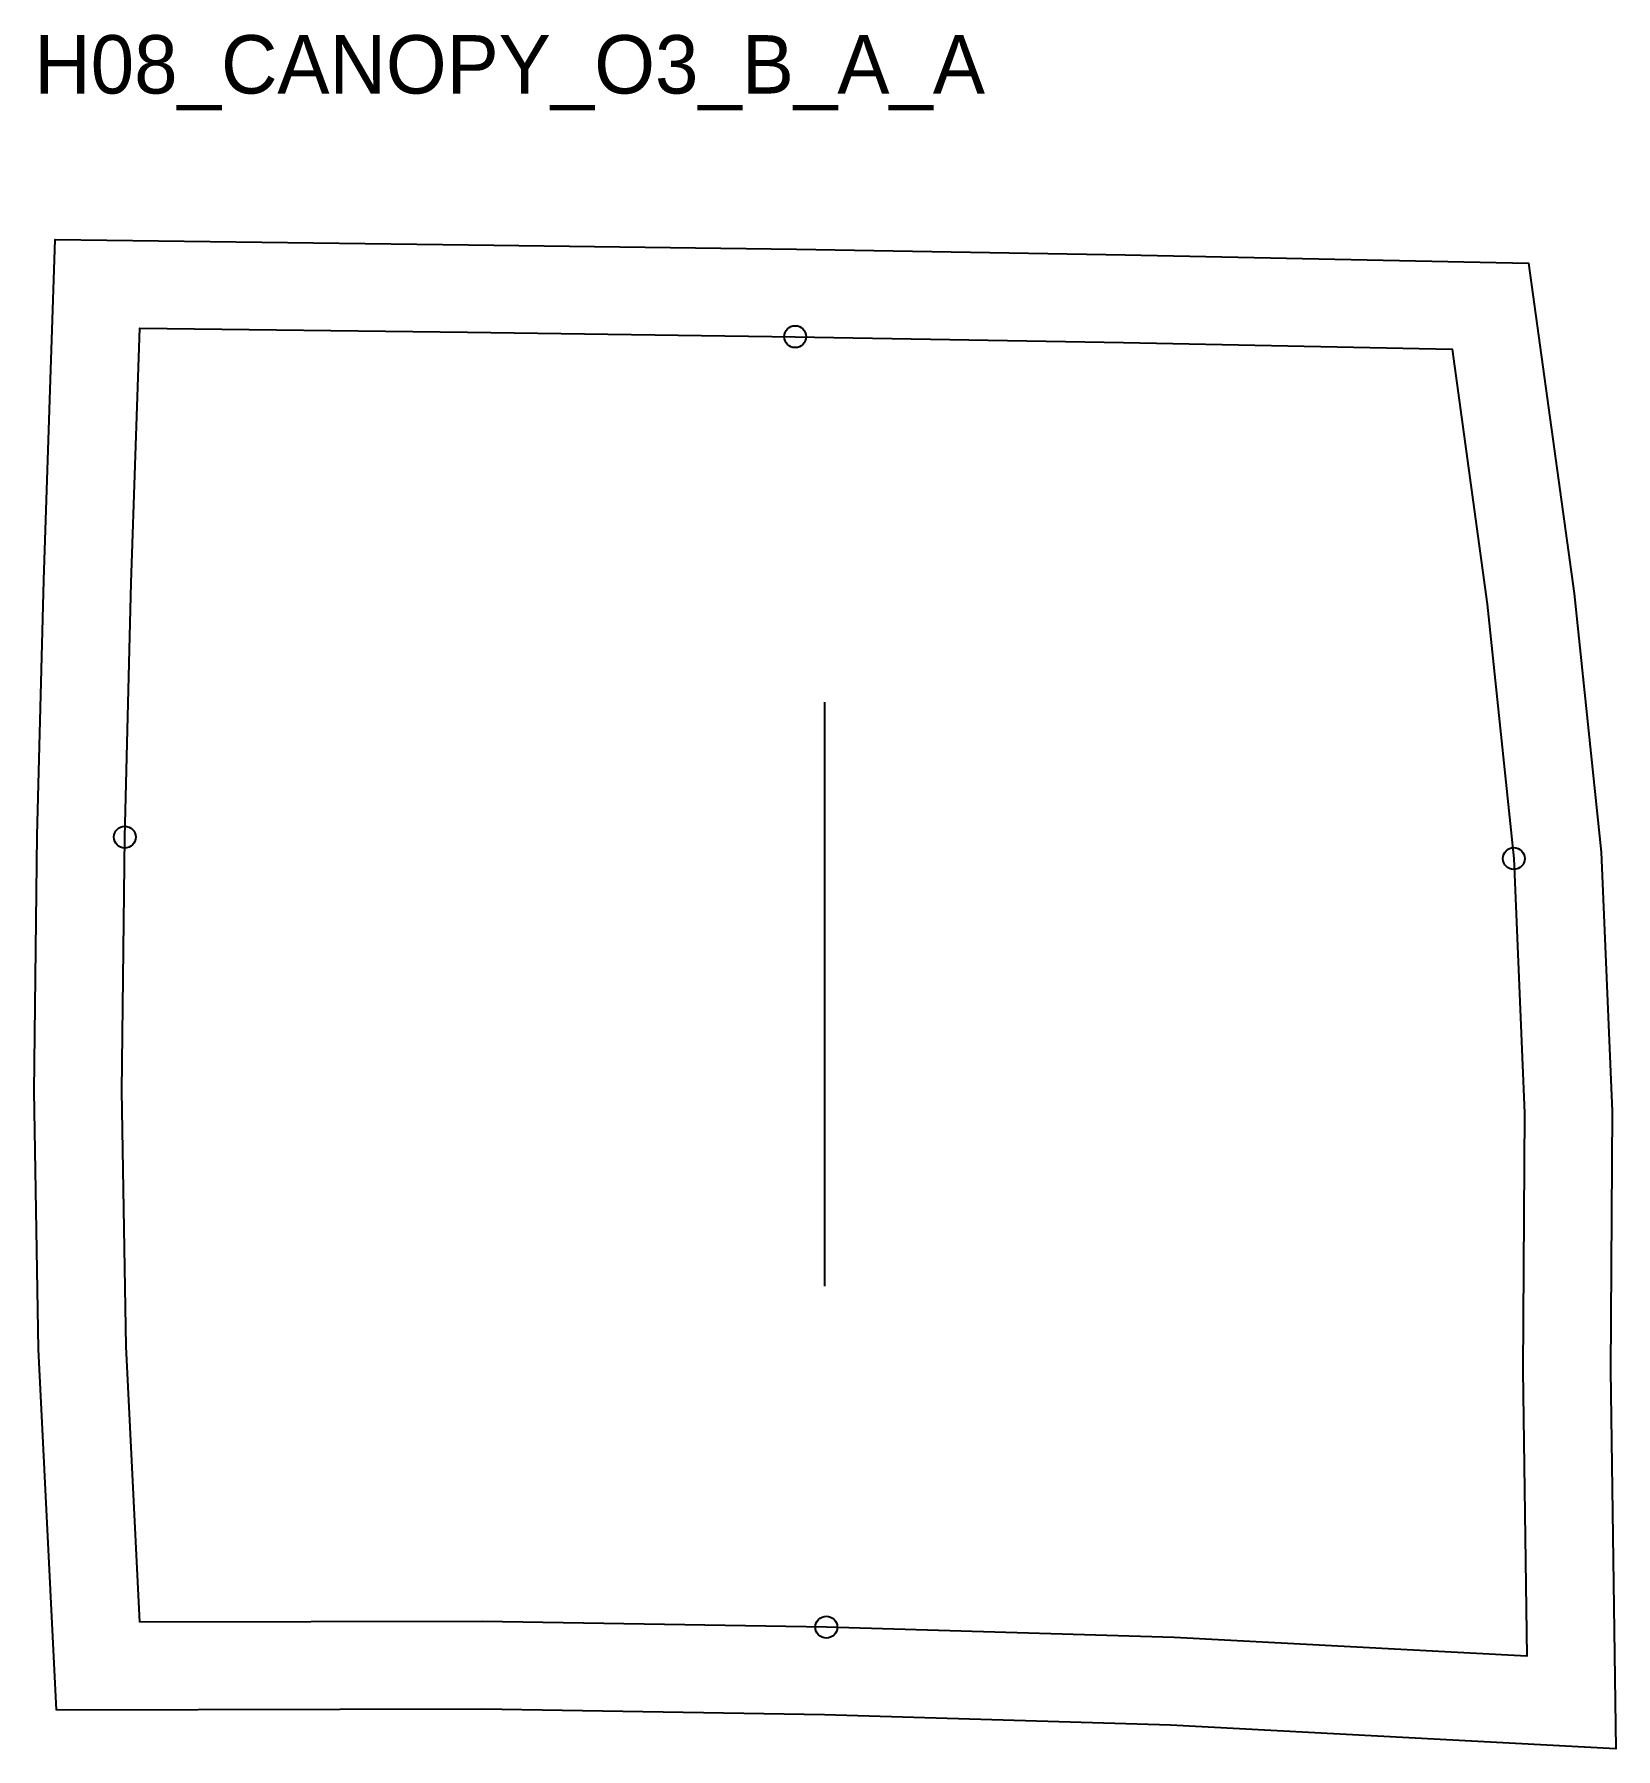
# Model space of a CAD drawing. Header units: millimetres. Extents: x -14 to 202, y -17 to 218.
import ezdxf

# ---------------------------------------------------------------- set-up
doc = ezdxf.new("R2010")
doc.units = ezdxf.units.MM
for name, color, linetype in [('CUT', 1, 'Continuous'), ('GRAIN', 3, 'Continuous'), ('ID', 7, 'Continuous'), ('NOTCH', 2, 'Continuous'), ('SEAM', 5, 'Continuous')]:
    doc.layers.add(name, color=color, linetype=linetype)

msp = doc.modelspace()

# ---------------------------------------------------------------- linework, layer by layer
at = {"layer": 'CUT'}
msp.add_lwpolyline([(-11.41, -12.03), (-13.88, 37.4), (-14.45, 72.77), (-14.06, 107.81), (-13.15, 142.78), (-11.6, 189.48), (45.02, 188.76), (89.96, 188.16), (134.96, 187.36), (190.25, 186.25), (196.5, 140.95), (200.18, 105.53), (201.7, 70.04), (201.46, 34.52), (202.17, -17.33), (141.19, -14.1), (93.77, -12.67), (46.81, -11.89), (-11.41, -12.03)], close=True, dxfattribs=at)
at = {"layer": 'GRAIN'}
msp.add_line((93.86, 46.07), (93.86, 126.07), dxfattribs=at)
at = {"layer": 'NOTCH'}
for centre in [(89.78, 176.16), (-2.06, 107.59), (188.21, 104.65), (94.05, -0.67)]:
    msp.add_circle(centre, 1.5, dxfattribs=at)
at = {"layer": 'SEAM'}
msp.add_lwpolyline([(0, 0), (-1.89, 37.8), (-2.45, 72.8), (-2.06, 107.59), (-1.16, 142.43), (0, 177.33), (44.87, 176.76), (89.78, 176.16), (134.73, 175.36), (179.76, 174.46), (184.58, 139.51), (188.21, 104.65), (189.7, 69.82), (189.46, 34.48), (190, -4.67), (141.69, -2.1), (94.05, -0.67), (46.9, 0.11)], close=True, dxfattribs=at)

# ---------------------------------------------------------------- texts
at = {"layer": 'ID'}
msp.add_text('H08_CANOPY_O3_B_A_A', height=8, dxfattribs=at).set_placement((-14.45, 209.48))

doc.saveas('drawing.dxf')
